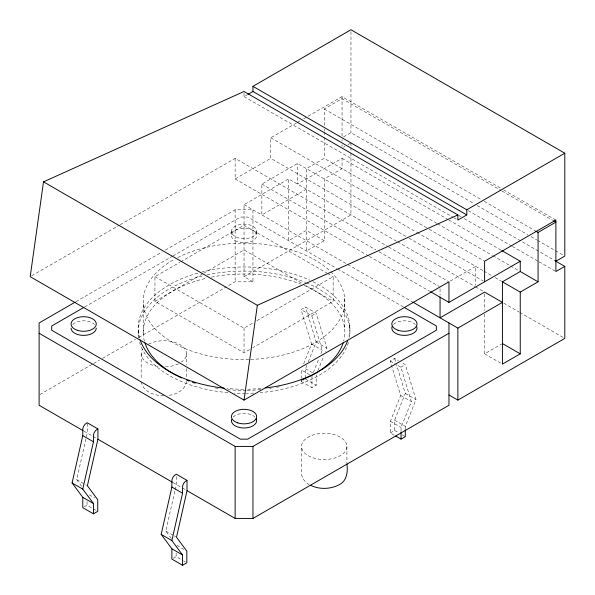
<?xml version="1.0" encoding="UTF-8"?>
<svg xmlns="http://www.w3.org/2000/svg" width="595" height="595" viewBox="0 0 595 595"><rect width="100%" height="100%" fill="white"/><g stroke="black" fill="none" stroke-linecap="round" stroke-linejoin="round"><path stroke-width="0.45" stroke-dasharray="2.98 2.23" d="M81.604 486.197L76.71 479.607L87.227 433.048L87.227 422.755M171.248 538.371L165.812 531.045L174.908 490.756M175.116 489.856L176.328 484.486L176.328 474.2M186.436 381.38C185.476 390.432 175.465 394.931 167.374 395.519M303.666 363.813L311.579 343.999L301.063 309.586L305.518 307.02L316.213 313.193L326.9 348.172L325.524 351.623M305.518 378.175L305.518 368.744L306.901 365.293M308.277 361.842L316.213 341.999L305.518 307.02M313.32 372.574L318.831 358.792M320.898 353.623L322.274 350.172L311.758 315.759L301.063 309.586M317.938 370.603L323.799 355.936M394.165 435.146L390.35 432.937L390.35 421.29L400.68 395.444L390.164 361.031L394.619 358.458L398.434 360.659M390.35 432.937L394.619 430.475L394.619 420.189L405.307 393.436L396.486 364.579M401.045 431.048L401.045 427.455L411.376 401.618L400.852 367.204L396.27 364.557M405.307 428.936L405.307 426.362L416.002 399.609L405.307 364.631L401.491 362.429M244.039 93.192L244.039 96.621L247.014 94.91M31.81 275.738L119.409 225.163M120.212 224.702L235.129 158.352L387.873 246.538M405.783 236.304L270.77 158.352L270.77 137.78L296.399 122.979M297.203 122.518L300.401 120.666M303.606 118.822L342.051 96.621L500.417 188.057M324.23 125.433L324.23 108.967L342.051 98.681L501.221 190.579M235.129 158.352L235.129 178.931L270.77 158.352M306.41 189.217L261.859 214.936L261.859 184.071L297.5 163.499L416.537 232.221M343.531 136.917L350.961 132.633L473.955 203.646M76.071 301.628L162.026 251.997M165.239 250.145L235.129 209.797L252.949 209.797L252.949 281.814L235.129 281.814L227.097 286.448M252.949 281.814L244.039 276.668L244.039 204.65L288.59 178.931L396.783 241.392M436.767 223.326L324.23 158.352L306.41 168.638L306.41 250.949L324.23 240.655L324.23 178.931L342.051 168.638L342.051 158.352L297.5 184.071L297.5 163.499M343.531 147.21L345.018 146.348M347.986 144.637L350.217 143.35M84.624 306.975L172.119 256.46M172.922 255.999L240.35 217.071L247.728 217.071L336.829 268.509M249.662 349.555L244.039 352.798L154.945 301.36L154.945 276.668L179.861 262.283M180.664 261.815L244.039 225.222L326.714 272.956M154.945 301.36L203.103 273.551M203.907 273.09L244.039 249.915L302.639 283.748M39.917 394.515L92.939 363.902M93.742 363.441L99.365 360.198M102.578 358.339L135.519 339.321M138.732 337.469L226.293 286.916M244.039 276.668L350.961 214.936L350.961 153.079M154.945 276.668L244.039 328.105L253.671 322.542M256.884 320.69L333.141 276.668L333.141 301.36L252.868 347.703M311.758 315.759L316.213 313.193M450.281 281.056L475.695 266.382L475.695 285.169M84.193 506.814L87.041 505.17L92.389 508.256M301.249 378.807L301.249 381.499L304.097 379.855M301.249 381.499L311.944 387.672L316.213 385.21L316.213 374.917M400.852 367.204L405.307 364.631M484.605 314.212L484.605 353.832L501.652 343.984M173.294 558.259L176.135 556.615L183.015 560.579M163.856 395.787C155.109 395.757 143.15 392.127 141.461 382.221M503.63 189.909L555.886 220.083M502.024 191.04L552.673 220.284M324.23 108.967L480.991 199.474M484.204 201.333L534.853 230.57M477.168 205.498L527.817 234.742M531.03 236.594L536.66 239.845M537.463 240.313L563.19 255.158M468.258 210.645L555.886 261.235M458.611 215.36L461.028 216.758M464.241 218.61L511.67 245.995M512.473 246.456L538.2 261.309M539.003 261.778L555.886 271.521M244.039 96.621L453.055 217.294M453.859 217.763L456.268 219.153M342.051 158.352L448.005 219.525M448.809 219.986L500.983 250.108M437.57 223.787L492.154 255.3M492.957 255.768L509.811 265.496M510.614 265.958L518.639 270.599M270.77 137.78L428.333 228.748M429.136 229.209L484.605 261.235M417.102 232.548L483.162 270.688M483.966 271.149L491.991 275.783M495.204 277.642L501.622 281.346M408.996 238.156L483.058 280.914M397.586 241.86L474.892 286.493M475.561 286.879L483.802 291.632M503.697 303.123L518.974 311.944M519.777 312.405L563.19 337.469M388.676 246.999L448.161 281.346M261.859 184.071L375.839 249.878M379.052 251.737L439.251 286.493M235.129 178.931L368.58 255.976M369.383 256.438L429.672 291.245M324.23 240.655L306.41 230.369L288.59 240.655L288.59 178.931M244.039 204.65L346.945 264.061M347.748 264.522L411.963 301.598M337.633 268.97L403.455 306.975M484.605 353.832L501.652 363.671M327.518 273.425L333.141 276.668M305.845 285.6L333.141 301.36M390.164 361.031L395.511 364.118M316.213 341.999L326.9 348.172M405.307 393.436L416.002 399.609M311.579 343.999L322.274 350.172M400.68 395.444L411.376 401.618M305.518 368.744L313.156 373.154M394.619 420.189L405.307 426.362M309.653 374.694L301.249 369.845L301.249 377.914M390.35 421.29L401.045 427.455M305.518 379.037L316.213 385.21M394.619 430.475L398.434 432.684M402.257 434.886L405.307 436.648M84.021 431.197L96.39 438.337M173.123 482.642L181.668 487.573M182.434 488.012L186.257 490.221M76.71 479.607L86.639 485.334M165.812 531.045L173.442 535.455M174.209 535.894L175.733 536.779M89.332 494.839L94.679 497.926M176.901 545.399L183.773 549.371M93.147 508.703L96.204 510.465M183.773 561.026L185.305 561.903M309.244 484.732C305.109 482.285 301.665 478.172 301.546 473.174L301.546 446.421M394.619 358.458L396.218 363.709M484.605 293.945L484.605 310.523M440.055 288.768L440.055 295.127M350.961 31.602L350.961 132.633M350.961 142.919L350.961 146.615M350.961 147.538L350.961 152.156M349.808 325.168L349.808 329.288M346.907 446.421L346.907 463.022M344.728 298.564L344.728 329.429M342.051 96.621L342.051 135.958M342.051 139.49L342.051 141.208M342.051 144.637L342.051 146.348M324.23 129.085L324.23 130.915M324.23 131.83L324.23 136.404M324.23 137.319L324.23 158.352M311.944 376.018L311.944 387.672M256.638 231.395A12.599 7.274 0 0 1 237.74 237.695A12.599 7.274 0 0 1 237.74 225.096A12.599 7.274 0 0 1 256.638 231.395L256.638 235.516M244.039 328.105L244.039 352.798M235.129 209.797L235.129 281.814M231.44 231.395L231.44 235.516M186.533 353.832L186.533 364.899M186.533 368.588L186.533 379.655M176.135 553.03L176.135 556.615M143.35 304.149L143.35 335.015M141.171 353.832L141.171 379.655M138.278 331.043L138.278 335.156M87.041 501.585L87.041 505.17M148.527 344.178A22.684 13.097 0 0 1 179.392 344.289A22.684 13.097 0 0 1 181.475 362.072M178.433 363.857A22.684 13.097 0 0 1 164.696 366.914M157.98 366.475A22.684 13.097 0 0 1 142.674 349.139M233.128 417.065A12.599 7.274 0 0 1 254.95 417.065M72.754 324.468A12.599 7.274 0 0 1 94.575 324.468M393.503 324.468A12.599 7.274 0 0 1 415.332 324.468M261.056 388.446A105.888 61.136 0 0 1 247.297 389.212M243.615 389.242A105.888 61.136 0 0 1 226.993 388.446M139.58 338.109A105.888 61.136 0 0 1 197.971 273.06M201.586 272.101A105.888 61.136 0 0 1 309.772 280.178M312.94 281.688A105.888 61.136 0 0 1 348.395 338.473M330.88 271.803A100.8 58.198 0 0 1 250.681 359.432M248.881 359.492A100.8 58.198 0 0 1 151.361 324.245A100.8 58.198 0 0 1 174.566 259.189M177.697 257.538A100.8 58.198 0 0 1 330.203 271.156M348.395 342.586A105.888 61.136 0 0 1 260.141 392.648M253.708 393.102A105.888 61.136 0 0 1 246.382 393.34M245.46 393.347A105.888 61.136 0 0 1 234.348 393.102M227.907 392.64A105.888 61.136 0 0 1 139.342 341.337M138.598 337.804A105.888 61.136 0 0 1 203.416 275.768M207.105 274.927A105.888 61.136 0 0 1 305.659 282.506M306.492 282.856A105.888 61.136 0 0 1 349.562 337.283M279.367 386.728A100.8 58.198 0 0 1 276.615 387.3M271.313 388.252A100.8 58.198 0 0 1 269.565 388.528M260.632 389.628A100.8 58.198 0 0 1 247.081 390.394M246.174 390.409A100.8 58.198 0 0 1 227.997 389.68M218.105 388.461A100.8 58.198 0 0 1 214.475 387.858M144.459 341.247A100.8 58.198 0 0 1 206.889 278.118M211.463 277.144A100.8 58.198 0 0 1 300.654 284.068M303.986 285.429A100.8 58.198 0 0 1 343.672 341.061M308.195 455.681A22.684 13.097 0 0 0 346.134 449.813A22.684 13.097 0 0 0 318.362 433.77A22.684 13.097 0 0 0 308.195 455.681M235.129 240.655A12.599 7.274 0 0 0 256.214 237.398A12.599 7.274 0 0 0 240.782 228.487A12.599 7.274 0 0 0 235.129 240.655"/><path stroke-width="0.89" d="M466.785 214.936L252.949 91.481L252.949 86.335L466.785 209.79L466.785 214.936L457.875 220.083L457.875 214.936L244.039 91.481L43.509 181.847L30.204 276.668L244.039 400.123L448.965 281.807L448.965 302.386L520.246 261.235L520.246 271.521L502.425 281.807L502.425 364.118L520.246 353.832L520.246 292.1L502.425 281.807M244.039 400.123L257.345 305.309L457.875 214.936M72.084 482.947L82.772 435.622L82.772 429.449A5.043 2.908 -60 0 1 86.335 423.276L87.227 422.755L97.922 428.928L97.922 439.222L87.398 485.773L97.729 499.696L97.729 511.343L93.467 513.812L82.772 507.639L82.772 497.346L72.084 482.947L82.772 489.12L93.467 503.519L93.467 513.812M82.772 489.12L93.467 441.795L93.467 435.622A5.043 2.908 -60 0 1 97.03 429.449L97.922 428.928M161.178 534.384L171.873 487.06L171.873 480.886A5.043 2.908 -60 0 1 175.436 474.713L176.328 474.2L187.016 480.373L187.016 490.659L176.499 537.218L186.83 551.134L186.83 562.788L182.561 565.25L171.873 559.077L171.873 548.791L161.178 534.384L171.873 540.558L182.561 554.964L182.561 565.25M171.873 540.558L182.561 493.233L182.561 487.06A5.043 2.908 -60 0 1 186.123 480.886L187.016 480.373M252.949 86.335L350.961 29.75L564.796 153.205L564.796 256.088L555.886 261.235M247.751 94.479L252.949 91.481M75.267 302.089L39.114 322.966L39.114 405.269L83.218 430.735M83.821 307.437L51.713 325.978L51.713 330.24L240.35 439.147L247.728 439.147L436.366 330.24L436.366 325.978L404.258 307.437M466.785 209.79L564.796 153.205M535.656 231.031L538.066 232.429L555.886 222.136L553.476 220.745M39.114 333.252L235.129 446.421L252.949 446.421L448.965 333.252M412.766 302.059L457.875 328.105L502.425 302.386L484.605 292.1L440.055 317.819L440.055 296.942M520.246 292.1L538.066 281.807L538.066 232.429M448.965 394.983L457.875 400.123L564.796 338.399L564.796 266.382L555.886 271.521L555.886 220.083L484.605 261.235L484.605 281.807M187.016 490.659L235.129 518.438L252.949 518.438L448.965 405.269L448.965 322.966M395.697 436.023L401.045 439.11L405.307 436.648L405.307 429.791M310.709 485.379C319.567 489.648 330.522 489.283 339.217 484.732C347.034 480.946 347.941 471.575 346.907 463.944M555.15 260.811L564.796 266.382M501.786 250.577L520.246 261.235M520.246 271.521L538.066 281.807M430.475 291.714L448.965 302.386M502.425 343.538L520.246 353.832M43.509 181.847L257.345 305.309M97.922 439.222L172.327 482.181M82.772 435.622L93.467 441.795M171.873 487.06L182.561 493.233M82.772 497.346L93.467 503.519M171.873 548.791L182.561 554.964M457.875 328.105L457.875 400.123M401.045 431.94L401.045 439.11M252.949 446.421L252.949 518.438M235.129 446.421L235.129 518.438M256.214 418.821A12.599 7.274 0 0 1 244.59 427.969A12.599 7.274 0 0 1 231.633 419.438M96.264 328.105A12.599 7.274 0 0 1 83.664 335.379A12.599 7.274 0 0 1 71.065 328.105M416.827 326.841A12.599 7.274 0 0 1 403.871 335.372A12.599 7.274 0 0 1 392.246 326.224M347.517 341.076A105.888 61.136 0 0 1 265.623 387.955M224.27 388.163A105.888 61.136 0 0 1 140.13 339.864M343.159 342.824A100.8 58.198 0 0 1 319.493 370.819M318.66 371.354A100.8 58.198 0 0 1 301.196 380.16M195.227 383.143A100.8 58.198 0 0 1 192.587 382.265M189.128 381.031A100.8 58.198 0 0 1 186.585 380.041M181.668 377.944A100.8 58.198 0 0 1 177.771 376.077M176.269 375.304A100.8 58.198 0 0 1 144.987 343.025M237.74 422.881A12.599 7.274 0 0 0 256.638 416.582A12.599 7.274 0 0 0 237.74 410.282A12.599 7.274 0 0 0 237.74 422.881M77.365 330.292A12.599 7.274 0 0 0 96.264 323.992A12.599 7.274 0 0 0 77.365 317.693A12.599 7.274 0 0 0 77.365 330.292M398.114 330.292A12.599 7.274 0 0 0 417.021 323.992A12.599 7.274 0 0 0 398.114 317.693A12.599 7.274 0 0 0 398.114 330.292"/></g></svg>
